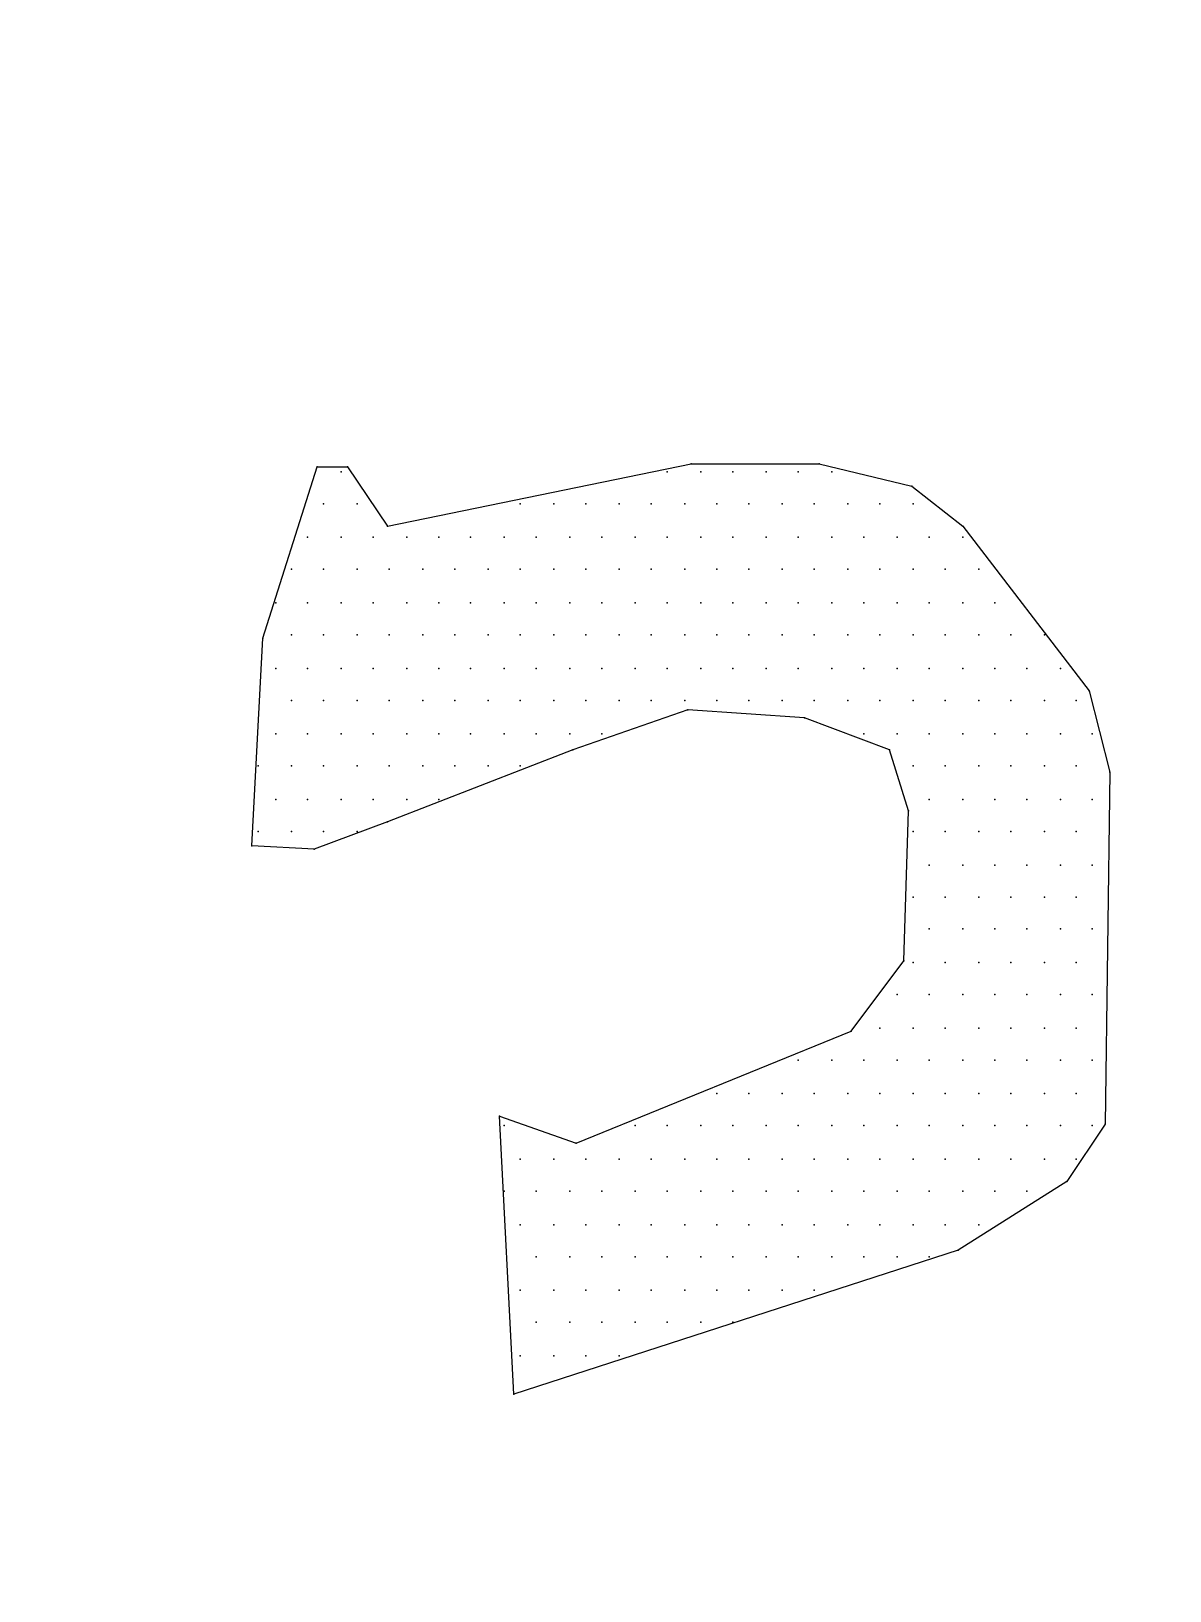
# Model space of a CAD drawing. Extents: x 180421 to 182279, y 668879 to 669787.
# Drawn here: x 181683.55 to 181687.31, y 669706.56 to 669711.71 of the extents above; entities that cross this region are included whole.
import ezdxf

# ---------------------------------------------------------------- set-up
doc = ezdxf.new("R2010")
doc.units = 0
doc.header["$LTSCALE"] = 2.5
doc.header["$MEASUREMENT"] = 0
doc.layers.add('KOTERET', color=1, linetype='CONTINUOUS')

msp = doc.modelspace()

# ---------------------------------------------------------------- linework, layer by layer
at = {"layer": 'KOTERET', "color": 1, "linetype": 'Continuous'}
for points in [[(181688.7952, 669737.3002, 0.06433), (181676.0537, 669740.8155, 0.055067), (181664.7321, 669741.1533, 0.081051), (181651.3572, 669738.4033, 0.05642), (181642.8858, 669734.0225, 0.170965), (181636.3725, 669726.4272, 0.076819), (181635.3802, 669721.9355, 0.118306), (181636.9689, 669715.0897, 0.129737), (181642.0465, 669709.3207, 0.070189), (181651.9853, 669704.0847, 0.047922), (181659.4381, 669702.1899, 0.049022), (181670.1052, 669701.4245, 0.072792), (181685.7075, 669704.127, 0.1248), (181695.9577, 669709.7324, 0.103709), (181701.5895, 669717.6971, 0.036886), (181702.0012, 669719.4442, 0.106536), (181701.7161, 669724.5693, 0.106243), (181696.6491, 669732.3071, 0.106919), (181688.7952, 669737.3002)], [(181659.6281, 669703.3352, 0.049045), (181670.0736, 669702.5857, 0.072972), (181685.3802, 669705.2459, 0.125195), (181695.1659, 669710.5821, 0.103069), (181700.5022, 669718.1035, 0.035565), (181700.8558, 669719.6289, 0.105225), (181700.613, 669724.2104, 0.105504), (181695.8363, 669731.4837, 0.107235), (181688.3729, 669736.2235, 0.064474), (181675.8901, 669739.6648, 0.055181), (181664.8007, 669739.9973, 0.081162), (181651.7742, 669737.3213, 0.05669), (181643.498, 669733.0354, 0.171614), (181637.4545, 669726.0102, 0.076301), (181636.5414, 669721.8932, 0.117637), (181638.0087, 669715.6122, 0.130118), (181642.7116, 669710.276, 0.070334), (181652.3812, 669705.1773, 0.047983), (181659.6281, 669703.3352)]]:
    msp.add_lwpolyline(points, format="xyb", dxfattribs=at)
at = {"layer": 'KOTERET', "color": 2, "linetype": 'Continuous'}
for points in [[(181684.731, 669710.0754), (181685.7339, 669710.2813)], [(181685.7339, 669710.2813), (181686.1561, 669710.2813)], [(181686.1561, 669710.2813), (181686.4622, 669710.2074)], [(181684.3193, 669709.706), (181684.4988, 669710.2707)], [(181684.4988, 669710.2707), (181684.5991, 669710.2707)], [(181684.5779, 669710.2549), (181684.5779, 669710.2549)], [(181684.5991, 669710.2707), (181684.731, 669710.0754)], [(181685.6547, 669710.2549), (181685.6547, 669710.2549)], [(181685.7655, 669710.2549), (181685.7655, 669710.2549)], [(181685.8711, 669710.2549), (181685.8711, 669710.2549)], [(181685.9819, 669710.2549), (181685.9819, 669710.2549)], [(181686.0875, 669710.2549), (181686.0875, 669710.2549)], [(181686.1983, 669710.2549), (181686.1983, 669710.2549)], [(181686.4622, 669710.2074), (181686.6311, 669710.0754)], [(181684.5199, 669710.1493), (181684.5199, 669710.1493)], [(181684.6307, 669710.1493), (181684.6307, 669710.1493)], [(181685.1691, 669710.1493), (181685.1691, 669710.1493)], [(181685.2799, 669710.1493), (181685.2799, 669710.1493)], [(181685.3855, 669710.1493), (181685.3855, 669710.1493)], [(181685.4963, 669710.1493), (181685.4963, 669710.1493)], [(181685.6019, 669710.1493), (181685.6019, 669710.1493)], [(181685.7127, 669710.1493), (181685.7127, 669710.1493)], [(181685.8183, 669710.1493), (181685.8183, 669710.1493)], [(181685.9239, 669710.1493), (181685.9239, 669710.1493)], [(181686.0347, 669710.1493), (181686.0347, 669710.1493)], [(181686.1403, 669710.1493), (181686.1403, 669710.1493)], [(181686.2511, 669710.1493), (181686.2511, 669710.1493)], [(181686.3567, 669710.1493), (181686.3567, 669710.1493)], [(181686.4675, 669710.1493), (181686.4675, 669710.1493)], [(181686.6311, 669710.0754), (181687.0481, 669709.5318)], [(181684.4671, 669710.0385), (181684.4671, 669710.0385)], [(181684.5779, 669710.0385), (181684.5779, 669710.0385)], [(181684.6835, 669710.0385), (181684.6835, 669710.0385)], [(181684.7943, 669710.0385), (181684.7943, 669710.0385)], [(181684.8999, 669710.0385), (181684.8999, 669710.0385)], [(181685.0055, 669710.0385), (181685.0055, 669710.0385)], [(181685.1163, 669710.0385), (181685.1163, 669710.0385)], [(181685.2219, 669710.0385), (181685.2219, 669710.0385)], [(181685.3327, 669710.0385), (181685.3327, 669710.0385)], [(181685.4383, 669710.0385), (181685.4383, 669710.0385)], [(181685.5491, 669710.0385), (181685.5491, 669710.0385)], [(181685.6547, 669710.0385), (181685.6547, 669710.0385)], [(181685.7655, 669710.0385), (181685.7655, 669710.0385)], [(181685.8711, 669710.0385), (181685.8711, 669710.0385)], [(181685.9819, 669710.0385), (181685.9819, 669710.0385)], [(181686.0875, 669710.0385), (181686.0875, 669710.0385)], [(181686.1983, 669710.0385), (181686.1983, 669710.0385)], [(181686.3039, 669710.0385), (181686.3039, 669710.0385)], [(181686.4147, 669710.0385), (181686.4147, 669710.0385)], [(181686.5203, 669710.0385), (181686.5203, 669710.0385)], [(181686.6311, 669710.0385), (181686.6311, 669710.0385)], [(181684.4143, 669709.9329), (181684.4143, 669709.9329)], [(181684.5199, 669709.9329), (181684.5199, 669709.9329)], [(181684.6307, 669709.9329), (181684.6307, 669709.9329)], [(181684.7363, 669709.9329), (181684.7363, 669709.9329)], [(181684.8471, 669709.9329), (181684.8471, 669709.9329)], [(181684.9527, 669709.9329), (181684.9527, 669709.9329)], [(181685.0635, 669709.9329), (181685.0635, 669709.9329)], [(181685.1691, 669709.9329), (181685.1691, 669709.9329)], [(181685.2799, 669709.9329), (181685.2799, 669709.9329)], [(181685.3855, 669709.9329), (181685.3855, 669709.9329)], [(181685.4963, 669709.9329), (181685.4963, 669709.9329)], [(181685.6019, 669709.9329), (181685.6019, 669709.9329)], [(181685.7127, 669709.9329), (181685.7127, 669709.9329)], [(181685.8183, 669709.9329), (181685.8183, 669709.9329)], [(181685.9239, 669709.9329), (181685.9239, 669709.9329)], [(181686.0347, 669709.9329), (181686.0347, 669709.9329)], [(181686.1403, 669709.9329), (181686.1403, 669709.9329)], [(181686.2511, 669709.9329), (181686.2511, 669709.9329)], [(181686.3567, 669709.9329), (181686.3567, 669709.9329)], [(181686.4675, 669709.9329), (181686.4675, 669709.9329)], [(181686.5731, 669709.9329), (181686.5731, 669709.9329)], [(181686.6839, 669709.9329), (181686.6839, 669709.9329)], [(181684.3615, 669709.8221), (181684.3615, 669709.8221)], [(181684.4671, 669709.8221), (181684.4671, 669709.8221)], [(181684.5779, 669709.8221), (181684.5779, 669709.8221)], [(181684.6835, 669709.8221), (181684.6835, 669709.8221)], [(181684.7943, 669709.8221), (181684.7943, 669709.8221)], [(181684.8999, 669709.8221), (181684.8999, 669709.8221)], [(181685.0055, 669709.8221), (181685.0055, 669709.8221)], [(181685.1163, 669709.8221), (181685.1163, 669709.8221)], [(181685.2219, 669709.8221), (181685.2219, 669709.8221)], [(181685.3327, 669709.8221), (181685.3327, 669709.8221)], [(181685.4383, 669709.8221), (181685.4383, 669709.8221)], [(181685.5491, 669709.8221), (181685.5491, 669709.8221)], [(181685.6547, 669709.8221), (181685.6547, 669709.8221)], [(181685.7655, 669709.8221), (181685.7655, 669709.8221)], [(181685.8711, 669709.8221), (181685.8711, 669709.8221)], [(181685.9819, 669709.8221), (181685.9819, 669709.8221)], [(181686.0875, 669709.8221), (181686.0875, 669709.8221)], [(181686.1983, 669709.8221), (181686.1983, 669709.8221)], [(181686.3039, 669709.8221), (181686.3039, 669709.8221)], [(181686.4147, 669709.8221), (181686.4147, 669709.8221)], [(181686.5203, 669709.8221), (181686.5203, 669709.8221)], [(181686.6311, 669709.8221), (181686.6311, 669709.8221)], [(181686.7367, 669709.8221), (181686.7367, 669709.8221)], [(181684.4143, 669709.7165), (181684.4143, 669709.7165)], [(181684.5199, 669709.7165), (181684.5199, 669709.7165)], [(181684.6307, 669709.7165), (181684.6307, 669709.7165)], [(181684.7363, 669709.7165), (181684.7363, 669709.7165)], [(181684.8471, 669709.7165), (181684.8471, 669709.7165)], [(181684.9527, 669709.7165), (181684.9527, 669709.7165)], [(181685.0635, 669709.7165), (181685.0635, 669709.7165)], [(181685.1691, 669709.7165), (181685.1691, 669709.7165)], [(181685.2799, 669709.7165), (181685.2799, 669709.7165)], [(181685.3855, 669709.7165), (181685.3855, 669709.7165)], [(181685.4963, 669709.7165), (181685.4963, 669709.7165)], [(181685.6019, 669709.7165), (181685.6019, 669709.7165)], [(181685.7127, 669709.7165), (181685.7127, 669709.7165)], [(181685.8183, 669709.7165), (181685.8183, 669709.7165)], [(181685.9239, 669709.7165), (181685.9239, 669709.7165)], [(181686.0347, 669709.7165), (181686.0347, 669709.7165)], [(181686.1403, 669709.7165), (181686.1403, 669709.7165)], [(181686.2511, 669709.7165), (181686.2511, 669709.7165)], [(181686.3567, 669709.7165), (181686.3567, 669709.7165)], [(181686.4675, 669709.7165), (181686.4675, 669709.7165)], [(181686.5731, 669709.7165), (181686.5731, 669709.7165)], [(181686.6839, 669709.7165), (181686.6839, 669709.7165)], [(181686.7895, 669709.7165), (181686.7895, 669709.7165)], [(181686.9003, 669709.7165), (181686.9003, 669709.7165)], [(181684.2824, 669709.0198), (181684.3193, 669709.706)], [(181684.3615, 669709.6057), (181684.3615, 669709.6057)], [(181684.4671, 669709.6057), (181684.4671, 669709.6057)], [(181684.5779, 669709.6057), (181684.5779, 669709.6057)], [(181684.6835, 669709.6057), (181684.6835, 669709.6057)], [(181684.7943, 669709.6057), (181684.7943, 669709.6057)], [(181684.8999, 669709.6057), (181684.8999, 669709.6057)], [(181685.0055, 669709.6057), (181685.0055, 669709.6057)], [(181685.1163, 669709.6057), (181685.1163, 669709.6057)], [(181685.2219, 669709.6057), (181685.2219, 669709.6057)], [(181685.3327, 669709.6057), (181685.3327, 669709.6057)], [(181685.4383, 669709.6057), (181685.4383, 669709.6057)], [(181685.5491, 669709.6057), (181685.5491, 669709.6057)], [(181685.6547, 669709.6057), (181685.6547, 669709.6057)], [(181685.7655, 669709.6057), (181685.7655, 669709.6057)], [(181685.8711, 669709.6057), (181685.8711, 669709.6057)], [(181685.9819, 669709.6057), (181685.9819, 669709.6057)], [(181686.0875, 669709.6057), (181686.0875, 669709.6057)], [(181686.1983, 669709.6057), (181686.1983, 669709.6057)], [(181686.3039, 669709.6057), (181686.3039, 669709.6057)], [(181686.4147, 669709.6057), (181686.4147, 669709.6057)], [(181686.5203, 669709.6057), (181686.5203, 669709.6057)], [(181686.6311, 669709.6057), (181686.6311, 669709.6057)], [(181686.7367, 669709.6057), (181686.7367, 669709.6057)], [(181686.8423, 669709.6057), (181686.8423, 669709.6057)], [(181686.9531, 669709.6057), (181686.9531, 669709.6057)], [(181687.0481, 669709.5318), (181687.1167, 669709.2626)], [(181684.4143, 669709.5001), (181684.4143, 669709.5001)], [(181684.5199, 669709.5001), (181684.5199, 669709.5001)], [(181684.6307, 669709.5001), (181684.6307, 669709.5001)], [(181684.7363, 669709.5001), (181684.7363, 669709.5001)], [(181684.8471, 669709.5001), (181684.8471, 669709.5001)], [(181684.9527, 669709.5001), (181684.9527, 669709.5001)], [(181685.0635, 669709.5001), (181685.0635, 669709.5001)], [(181685.1691, 669709.5001), (181685.1691, 669709.5001)], [(181685.2799, 669709.5001), (181685.2799, 669709.5001)], [(181685.7233, 669709.4685), (181685.3433, 669709.3365)], [(181685.3855, 669709.5001), (181685.3855, 669709.5001)], [(181685.4963, 669709.5001), (181685.4963, 669709.5001)], [(181685.6019, 669709.5001), (181685.6019, 669709.5001)], [(181685.7127, 669709.5001), (181685.7127, 669709.5001)], [(181686.1086, 669709.4421), (181685.7233, 669709.4685)], [(181685.8183, 669709.5001), (181685.8183, 669709.5001)], [(181685.9239, 669709.5001), (181685.9239, 669709.5001)], [(181686.0347, 669709.5001), (181686.0347, 669709.5001)], [(181686.1403, 669709.5001), (181686.1403, 669709.5001)], [(181686.2511, 669709.5001), (181686.2511, 669709.5001)], [(181686.3567, 669709.5001), (181686.3567, 669709.5001)], [(181686.4675, 669709.5001), (181686.4675, 669709.5001)], [(181686.5731, 669709.5001), (181686.5731, 669709.5001)], [(181686.6839, 669709.5001), (181686.6839, 669709.5001)], [(181686.7895, 669709.5001), (181686.7895, 669709.5001)], [(181686.9003, 669709.5001), (181686.9003, 669709.5001)], [(181687.0059, 669709.5001), (181687.0059, 669709.5001)], [(181686.3884, 669709.3365), (181686.1086, 669709.4421)], [(181684.3615, 669709.3893), (181684.3615, 669709.3893)], [(181684.4671, 669709.3893), (181684.4671, 669709.3893)], [(181684.5779, 669709.3893), (181684.5779, 669709.3893)], [(181684.6835, 669709.3893), (181684.6835, 669709.3893)], [(181684.7943, 669709.3893), (181684.7943, 669709.3893)], [(181684.8999, 669709.3893), (181684.8999, 669709.3893)], [(181685.0055, 669709.3893), (181685.0055, 669709.3893)], [(181685.1163, 669709.3893), (181685.1163, 669709.3893)], [(181685.2219, 669709.3893), (181685.2219, 669709.3893)], [(181685.3327, 669709.3893), (181685.3327, 669709.3893)], [(181685.4383, 669709.3893), (181685.4383, 669709.3893)], [(181686.3039, 669709.3893), (181686.3039, 669709.3893)], [(181686.4147, 669709.3893), (181686.4147, 669709.3893)], [(181686.5203, 669709.3893), (181686.5203, 669709.3893)], [(181686.6311, 669709.3893), (181686.6311, 669709.3893)], [(181686.7367, 669709.3893), (181686.7367, 669709.3893)], [(181686.8423, 669709.3893), (181686.8423, 669709.3893)], [(181686.9531, 669709.3893), (181686.9531, 669709.3893)], [(181687.0587, 669709.3893), (181687.0587, 669709.3893)], [(181685.3433, 669709.3365), (181684.731, 669709.099)], [(181686.4517, 669709.1359), (181686.3884, 669709.3365)], [(181684.3035, 669709.2837), (181684.3035, 669709.2837)], [(181684.4143, 669709.2837), (181684.4143, 669709.2837)], [(181684.5199, 669709.2837), (181684.5199, 669709.2837)], [(181684.6307, 669709.2837), (181684.6307, 669709.2837)], [(181684.7363, 669709.2837), (181684.7363, 669709.2837)], [(181684.8471, 669709.2837), (181684.8471, 669709.2837)], [(181684.9527, 669709.2837), (181684.9527, 669709.2837)], [(181685.0635, 669709.2837), (181685.0635, 669709.2837)], [(181685.1691, 669709.2837), (181685.1691, 669709.2837)], [(181686.4675, 669709.2837), (181686.4675, 669709.2837)], [(181686.5731, 669709.2837), (181686.5731, 669709.2837)], [(181686.6839, 669709.2837), (181686.6839, 669709.2837)], [(181686.7895, 669709.2837), (181686.7895, 669709.2837)], [(181686.9003, 669709.2837), (181686.9003, 669709.2837)], [(181687.0059, 669709.2837), (181687.0059, 669709.2837)], [(181687.1167, 669709.2626), (181687.1009, 669708.1014)], [(181684.3615, 669709.1729), (181684.3615, 669709.1729)], [(181684.4671, 669709.1729), (181684.4671, 669709.1729)], [(181684.5779, 669709.1729), (181684.5779, 669709.1729)], [(181684.6835, 669709.1729), (181684.6835, 669709.1729)], [(181684.7943, 669709.1729), (181684.7943, 669709.1729)], [(181684.8999, 669709.1729), (181684.8999, 669709.1729)], [(181686.5203, 669709.1729), (181686.5203, 669709.1729)], [(181686.6311, 669709.1729), (181686.6311, 669709.1729)], [(181686.7367, 669709.1729), (181686.7367, 669709.1729)], [(181686.8423, 669709.1729), (181686.8423, 669709.1729)], [(181686.9531, 669709.1729), (181686.9531, 669709.1729)], [(181687.0587, 669709.1729), (181687.0587, 669709.1729)], [(181684.731, 669709.099), (181684.4882, 669709.0093)], [(181686.4359, 669708.6398), (181686.4517, 669709.1359)], [(181684.3035, 669709.0673), (181684.3035, 669709.0673)], [(181684.4143, 669709.0673), (181684.4143, 669709.0673)], [(181684.5199, 669709.0673), (181684.5199, 669709.0673)], [(181684.6307, 669709.0673), (181684.6307, 669709.0673)], [(181686.4675, 669709.0673), (181686.4675, 669709.0673)], [(181686.5731, 669709.0673), (181686.5731, 669709.0673)], [(181686.6839, 669709.0673), (181686.6839, 669709.0673)], [(181686.7895, 669709.0673), (181686.7895, 669709.0673)], [(181686.9003, 669709.0673), (181686.9003, 669709.0673)], [(181687.0059, 669709.0673), (181687.0059, 669709.0673)], [(181684.4882, 669709.0093), (181684.2824, 669709.0198)], [(181686.5203, 669708.9565), (181686.5203, 669708.9565)], [(181686.6311, 669708.9565), (181686.6311, 669708.9565)], [(181686.7367, 669708.9565), (181686.7367, 669708.9565)], [(181686.8423, 669708.9565), (181686.8423, 669708.9565)], [(181686.9531, 669708.9565), (181686.9531, 669708.9565)], [(181687.0587, 669708.9565), (181687.0587, 669708.9565)], [(181686.4675, 669708.8509), (181686.4675, 669708.8509)], [(181686.5731, 669708.8509), (181686.5731, 669708.8509)], [(181686.6839, 669708.8509), (181686.6839, 669708.8509)], [(181686.7895, 669708.8509), (181686.7895, 669708.8509)], [(181686.9003, 669708.8509), (181686.9003, 669708.8509)], [(181687.0059, 669708.8509), (181687.0059, 669708.8509)], [(181686.5203, 669708.7453), (181686.5203, 669708.7453)], [(181686.6311, 669708.7453), (181686.6311, 669708.7453)], [(181686.7367, 669708.7453), (181686.7367, 669708.7453)], [(181686.8423, 669708.7453), (181686.8423, 669708.7453)], [(181686.9531, 669708.7453), (181686.9531, 669708.7453)], [(181687.0587, 669708.7453), (181687.0587, 669708.7453)], [(181686.2617, 669708.4075), (181686.4359, 669708.6398)], [(181686.4675, 669708.6345), (181686.4675, 669708.6345)], [(181686.5731, 669708.6345), (181686.5731, 669708.6345)], [(181686.6839, 669708.6345), (181686.6839, 669708.6345)], [(181686.7895, 669708.6345), (181686.7895, 669708.6345)], [(181686.9003, 669708.6345), (181686.9003, 669708.6345)], [(181687.0059, 669708.6345), (181687.0059, 669708.6345)], [(181686.4147, 669708.5289), (181686.4147, 669708.5289)], [(181686.5203, 669708.5289), (181686.5203, 669708.5289)], [(181686.6311, 669708.5289), (181686.6311, 669708.5289)], [(181686.7367, 669708.5289), (181686.7367, 669708.5289)], [(181686.8423, 669708.5289), (181686.8423, 669708.5289)], [(181686.9531, 669708.5289), (181686.9531, 669708.5289)], [(181687.0587, 669708.5289), (181687.0587, 669708.5289)], [(181685.3538, 669708.0381), (181686.2617, 669708.4075)], [(181686.3567, 669708.4181), (181686.3567, 669708.4181)], [(181686.4675, 669708.4181), (181686.4675, 669708.4181)], [(181686.5731, 669708.4181), (181686.5731, 669708.4181)], [(181686.6839, 669708.4181), (181686.6839, 669708.4181)], [(181686.7895, 669708.4181), (181686.7895, 669708.4181)], [(181686.9003, 669708.4181), (181686.9003, 669708.4181)], [(181687.0059, 669708.4181), (181687.0059, 669708.4181)], [(181686.0875, 669708.3125), (181686.0875, 669708.3125)], [(181686.1983, 669708.3125), (181686.1983, 669708.3125)], [(181686.3039, 669708.3125), (181686.3039, 669708.3125)], [(181686.4147, 669708.3125), (181686.4147, 669708.3125)], [(181686.5203, 669708.3125), (181686.5203, 669708.3125)], [(181686.6311, 669708.3125), (181686.6311, 669708.3125)], [(181686.7367, 669708.3125), (181686.7367, 669708.3125)], [(181686.8423, 669708.3125), (181686.8423, 669708.3125)], [(181686.9531, 669708.3125), (181686.9531, 669708.3125)], [(181687.0587, 669708.3125), (181687.0587, 669708.3125)], [(181685.8183, 669708.2017), (181685.8183, 669708.2017)], [(181685.9239, 669708.2017), (181685.9239, 669708.2017)], [(181686.0347, 669708.2017), (181686.0347, 669708.2017)], [(181686.1403, 669708.2017), (181686.1403, 669708.2017)], [(181686.2511, 669708.2017), (181686.2511, 669708.2017)], [(181686.3567, 669708.2017), (181686.3567, 669708.2017)], [(181686.4675, 669708.2017), (181686.4675, 669708.2017)], [(181686.5731, 669708.2017), (181686.5731, 669708.2017)], [(181686.6839, 669708.2017), (181686.6839, 669708.2017)], [(181686.7895, 669708.2017), (181686.7895, 669708.2017)], [(181686.9003, 669708.2017), (181686.9003, 669708.2017)], [(181687.0059, 669708.2017), (181687.0059, 669708.2017)], [(181685.1005, 669708.1278), (181685.3538, 669708.0381)], [(181685.148, 669707.2094), (181685.1005, 669708.1278)], [(181685.1163, 669708.0961), (181685.1163, 669708.0961)], [(181685.5491, 669708.0961), (181685.5491, 669708.0961)], [(181685.6547, 669708.0961), (181685.6547, 669708.0961)], [(181685.7655, 669708.0961), (181685.7655, 669708.0961)], [(181685.8711, 669708.0961), (181685.8711, 669708.0961)], [(181685.9819, 669708.0961), (181685.9819, 669708.0961)], [(181686.0875, 669708.0961), (181686.0875, 669708.0961)], [(181686.1983, 669708.0961), (181686.1983, 669708.0961)], [(181686.3039, 669708.0961), (181686.3039, 669708.0961)], [(181686.4147, 669708.0961), (181686.4147, 669708.0961)], [(181686.5203, 669708.0961), (181686.5203, 669708.0961)], [(181686.6311, 669708.0961), (181686.6311, 669708.0961)], [(181686.7367, 669708.0961), (181686.7367, 669708.0961)], [(181686.8423, 669708.0961), (181686.8423, 669708.0961)], [(181686.9531, 669708.0961), (181686.9531, 669708.0961)], [(181687.1009, 669708.1014), (181686.9742, 669707.9114)], [(181687.0587, 669708.0961), (181687.0587, 669708.0961)], [(181685.1691, 669707.9853), (181685.1691, 669707.9853)], [(181685.2799, 669707.9853), (181685.2799, 669707.9853)], [(181685.3855, 669707.9853), (181685.3855, 669707.9853)], [(181685.4963, 669707.9853), (181685.4963, 669707.9853)], [(181685.6019, 669707.9853), (181685.6019, 669707.9853)], [(181685.7127, 669707.9853), (181685.7127, 669707.9853)], [(181685.8183, 669707.9853), (181685.8183, 669707.9853)], [(181685.9239, 669707.9853), (181685.9239, 669707.9853)], [(181686.0347, 669707.9853), (181686.0347, 669707.9853)], [(181686.1403, 669707.9853), (181686.1403, 669707.9853)], [(181686.2511, 669707.9853), (181686.2511, 669707.9853)], [(181686.3567, 669707.9853), (181686.3567, 669707.9853)], [(181686.4675, 669707.9853), (181686.4675, 669707.9853)], [(181686.5731, 669707.9853), (181686.5731, 669707.9853)], [(181686.6839, 669707.9853), (181686.6839, 669707.9853)], [(181686.7895, 669707.9853), (181686.7895, 669707.9853)], [(181686.9003, 669707.9853), (181686.9003, 669707.9853)], [(181687.0059, 669707.9853), (181687.0059, 669707.9853)], [(181686.9742, 669707.9114), (181686.6153, 669707.6844)], [(181685.1163, 669707.8797), (181685.1163, 669707.8797)], [(181685.2219, 669707.8797), (181685.2219, 669707.8797)], [(181685.3327, 669707.8797), (181685.3327, 669707.8797)], [(181685.4383, 669707.8797), (181685.4383, 669707.8797)], [(181685.5491, 669707.8797), (181685.5491, 669707.8797)], [(181685.6547, 669707.8797), (181685.6547, 669707.8797)], [(181685.7655, 669707.8797), (181685.7655, 669707.8797)], [(181685.8711, 669707.8797), (181685.8711, 669707.8797)], [(181685.9819, 669707.8797), (181685.9819, 669707.8797)], [(181686.0875, 669707.8797), (181686.0875, 669707.8797)], [(181686.1983, 669707.8797), (181686.1983, 669707.8797)], [(181686.3039, 669707.8797), (181686.3039, 669707.8797)], [(181686.4147, 669707.8797), (181686.4147, 669707.8797)], [(181686.5203, 669707.8797), (181686.5203, 669707.8797)], [(181686.6311, 669707.8797), (181686.6311, 669707.8797)], [(181686.7367, 669707.8797), (181686.7367, 669707.8797)], [(181686.8423, 669707.8797), (181686.8423, 669707.8797)], [(181685.1691, 669707.7689), (181685.1691, 669707.7689)], [(181685.2799, 669707.7689), (181685.2799, 669707.7689)], [(181685.3855, 669707.7689), (181685.3855, 669707.7689)], [(181685.4963, 669707.7689), (181685.4963, 669707.7689)], [(181685.6019, 669707.7689), (181685.6019, 669707.7689)], [(181685.7127, 669707.7689), (181685.7127, 669707.7689)], [(181685.8183, 669707.7689), (181685.8183, 669707.7689)], [(181685.9239, 669707.7689), (181685.9239, 669707.7689)], [(181686.0347, 669707.7689), (181686.0347, 669707.7689)], [(181686.1403, 669707.7689), (181686.1403, 669707.7689)], [(181686.2511, 669707.7689), (181686.2511, 669707.7689)], [(181686.3567, 669707.7689), (181686.3567, 669707.7689)], [(181686.4675, 669707.7689), (181686.4675, 669707.7689)], [(181686.5731, 669707.7689), (181686.5731, 669707.7689)], [(181686.6839, 669707.7689), (181686.6839, 669707.7689)], [(181686.6153, 669707.6844), (181685.148, 669707.2094)], [(181685.2219, 669707.6633), (181685.2219, 669707.6633)], [(181685.3327, 669707.6633), (181685.3327, 669707.6633)], [(181685.4383, 669707.6633), (181685.4383, 669707.6633)], [(181685.5491, 669707.6633), (181685.5491, 669707.6633)], [(181685.6547, 669707.6633), (181685.6547, 669707.6633)], [(181685.7655, 669707.6633), (181685.7655, 669707.6633)], [(181685.8711, 669707.6633), (181685.8711, 669707.6633)], [(181685.9819, 669707.6633), (181685.9819, 669707.6633)], [(181686.0875, 669707.6633), (181686.0875, 669707.6633)], [(181686.1983, 669707.6633), (181686.1983, 669707.6633)], [(181686.3039, 669707.6633), (181686.3039, 669707.6633)], [(181686.4147, 669707.6633), (181686.4147, 669707.6633)], [(181686.5203, 669707.6633), (181686.5203, 669707.6633)], [(181685.1691, 669707.5525), (181685.1691, 669707.5525)], [(181685.2799, 669707.5525), (181685.2799, 669707.5525)], [(181685.3855, 669707.5525), (181685.3855, 669707.5525)], [(181685.4963, 669707.5525), (181685.4963, 669707.5525)], [(181685.6019, 669707.5525), (181685.6019, 669707.5525)], [(181685.7127, 669707.5525), (181685.7127, 669707.5525)], [(181685.8183, 669707.5525), (181685.8183, 669707.5525)], [(181685.9239, 669707.5525), (181685.9239, 669707.5525)], [(181686.0347, 669707.5525), (181686.0347, 669707.5525)], [(181686.1403, 669707.5525), (181686.1403, 669707.5525)], [(181685.2219, 669707.4469), (181685.2219, 669707.4469)], [(181685.3327, 669707.4469), (181685.3327, 669707.4469)], [(181685.4383, 669707.4469), (181685.4383, 669707.4469)], [(181685.5491, 669707.4469), (181685.5491, 669707.4469)], [(181685.6547, 669707.4469), (181685.6547, 669707.4469)], [(181685.7655, 669707.4469), (181685.7655, 669707.4469)], [(181685.8711, 669707.4469), (181685.8711, 669707.4469)], [(181685.1691, 669707.3361), (181685.1691, 669707.3361)], [(181685.2799, 669707.3361), (181685.2799, 669707.3361)], [(181685.3855, 669707.3361), (181685.3855, 669707.3361)], [(181685.4963, 669707.3361), (181685.4963, 669707.3361)]]:
    msp.add_lwpolyline(points, dxfattribs=at)
at = {"layer": 'KOTERET', "color": 1}
for p in [(181685.7339, 669710.2813), (181685.7339, 669710.2813), (181686.1561, 669710.2813), (181686.1561, 669710.2813), (181684.4988, 669710.2707), (181684.4988, 669710.2707), (181684.5779, 669710.2549), (181684.5779, 669710.2549), (181684.5991, 669710.2707), (181684.5991, 669710.2707), (181685.6547, 669710.2549), (181685.6547, 669710.2549), (181685.7655, 669710.2549), (181685.7655, 669710.2549), (181685.8711, 669710.2549), (181685.8711, 669710.2549), (181685.9819, 669710.2549), (181685.9819, 669710.2549), (181686.0875, 669710.2549), (181686.0875, 669710.2549), (181686.1983, 669710.2549), (181686.1983, 669710.2549), (181686.4622, 669710.2074), (181686.4622, 669710.2074), (181684.5199, 669710.1493), (181684.5199, 669710.1493), (181684.6307, 669710.1493), (181684.6307, 669710.1493), (181685.1691, 669710.1493), (181685.1691, 669710.1493), (181685.2799, 669710.1493), (181685.2799, 669710.1493), (181685.3855, 669710.1493), (181685.3855, 669710.1493), (181685.4963, 669710.1493), (181685.4963, 669710.1493), (181685.6019, 669710.1493), (181685.6019, 669710.1493), (181685.7127, 669710.1493), (181685.7127, 669710.1493), (181685.8183, 669710.1493), (181685.8183, 669710.1493), (181685.9239, 669710.1493), (181685.9239, 669710.1493), (181686.0347, 669710.1493), (181686.0347, 669710.1493), (181686.1403, 669710.1493), (181686.1403, 669710.1493), (181686.2511, 669710.1493), (181686.2511, 669710.1493), (181686.3567, 669710.1493), (181686.3567, 669710.1493), (181686.4675, 669710.1493), (181686.4675, 669710.1493), (181684.731, 669710.0754), (181684.731, 669710.0754), (181686.6311, 669710.0754), (181686.6311, 669710.0754), (181684.4671, 669710.0385), (181684.4671, 669710.0385), (181684.5779, 669710.0385), (181684.5779, 669710.0385), (181684.6835, 669710.0385), (181684.6835, 669710.0385), (181684.7943, 669710.0385), (181684.7943, 669710.0385), (181684.8999, 669710.0385), (181684.8999, 669710.0385), (181685.0055, 669710.0385), (181685.0055, 669710.0385), (181685.1163, 669710.0385), (181685.1163, 669710.0385), (181685.2219, 669710.0385), (181685.2219, 669710.0385), (181685.3327, 669710.0385), (181685.3327, 669710.0385), (181685.4383, 669710.0385), (181685.4383, 669710.0385), (181685.5491, 669710.0385), (181685.5491, 669710.0385), (181685.6547, 669710.0385), (181685.6547, 669710.0385), (181685.7655, 669710.0385), (181685.7655, 669710.0385), (181685.8711, 669710.0385), (181685.8711, 669710.0385), (181685.9819, 669710.0385), (181685.9819, 669710.0385), (181686.0875, 669710.0385), (181686.0875, 669710.0385), (181686.1983, 669710.0385), (181686.1983, 669710.0385), (181686.3039, 669710.0385), (181686.3039, 669710.0385), (181686.4147, 669710.0385), (181686.4147, 669710.0385), (181686.5203, 669710.0385), (181686.5203, 669710.0385), (181686.6311, 669710.0385), (181686.6311, 669710.0385), (181684.4143, 669709.9329), (181684.4143, 669709.9329), (181684.5199, 669709.9329), (181684.5199, 669709.9329), (181684.6307, 669709.9329), (181684.6307, 669709.9329), (181684.7363, 669709.9329), (181684.7363, 669709.9329), (181684.8471, 669709.9329), (181684.8471, 669709.9329), (181684.9527, 669709.9329), (181684.9527, 669709.9329), (181685.0635, 669709.9329), (181685.0635, 669709.9329), (181685.1691, 669709.9329), (181685.1691, 669709.9329), (181685.2799, 669709.9329), (181685.2799, 669709.9329), (181685.3855, 669709.9329), (181685.3855, 669709.9329), (181685.4963, 669709.9329), (181685.4963, 669709.9329), (181685.6019, 669709.9329), (181685.6019, 669709.9329), (181685.7127, 669709.9329), (181685.7127, 669709.9329), (181685.8183, 669709.9329), (181685.8183, 669709.9329), (181685.9239, 669709.9329), (181685.9239, 669709.9329), (181686.0347, 669709.9329), (181686.0347, 669709.9329), (181686.1403, 669709.9329), (181686.1403, 669709.9329), (181686.2511, 669709.9329), (181686.2511, 669709.9329), (181686.3567, 669709.9329), (181686.3567, 669709.9329), (181686.4675, 669709.9329), (181686.4675, 669709.9329), (181686.5731, 669709.9329), (181686.5731, 669709.9329), (181686.6839, 669709.9329), (181686.6839, 669709.9329), (181684.3615, 669709.8221), (181684.3615, 669709.8221), (181684.4671, 669709.8221), (181684.4671, 669709.8221), (181684.5779, 669709.8221), (181684.5779, 669709.8221), (181684.6835, 669709.8221), (181684.6835, 669709.8221), (181684.7943, 669709.8221), (181684.7943, 669709.8221), (181684.8999, 669709.8221), (181684.8999, 669709.8221), (181685.0055, 669709.8221), (181685.0055, 669709.8221), (181685.1163, 669709.8221), (181685.1163, 669709.8221), (181685.2219, 669709.8221), (181685.2219, 669709.8221), (181685.3327, 669709.8221), (181685.3327, 669709.8221), (181685.4383, 669709.8221), (181685.4383, 669709.8221), (181685.5491, 669709.8221), (181685.5491, 669709.8221), (181685.6547, 669709.8221), (181685.6547, 669709.8221), (181685.7655, 669709.8221), (181685.7655, 669709.8221), (181685.8711, 669709.8221), (181685.8711, 669709.8221), (181685.9819, 669709.8221), (181685.9819, 669709.8221), (181686.0875, 669709.8221), (181686.0875, 669709.8221), (181686.1983, 669709.8221), (181686.1983, 669709.8221), (181686.3039, 669709.8221), (181686.3039, 669709.8221), (181686.4147, 669709.8221), (181686.4147, 669709.8221), (181686.5203, 669709.8221), (181686.5203, 669709.8221), (181686.6311, 669709.8221), (181686.6311, 669709.8221), (181686.7367, 669709.8221), (181686.7367, 669709.8221), (181684.4143, 669709.7165), (181684.4143, 669709.7165), (181684.5199, 669709.7165), (181684.5199, 669709.7165), (181684.6307, 669709.7165), (181684.6307, 669709.7165), (181684.7363, 669709.7165), (181684.7363, 669709.7165), (181684.8471, 669709.7165), (181684.8471, 669709.7165), (181684.9527, 669709.7165), (181684.9527, 669709.7165), (181685.0635, 669709.7165), (181685.0635, 669709.7165), (181685.1691, 669709.7165), (181685.1691, 669709.7165), (181685.2799, 669709.7165), (181685.2799, 669709.7165), (181685.3855, 669709.7165), (181685.3855, 669709.7165), (181685.4963, 669709.7165), (181685.4963, 669709.7165), (181685.6019, 669709.7165), (181685.6019, 669709.7165), (181685.7127, 669709.7165), (181685.7127, 669709.7165), (181685.8183, 669709.7165), (181685.8183, 669709.7165), (181685.9239, 669709.7165), (181685.9239, 669709.7165), (181686.0347, 669709.7165), (181686.0347, 669709.7165), (181686.1403, 669709.7165), (181686.1403, 669709.7165), (181686.2511, 669709.7165), (181686.2511, 669709.7165), (181686.3567, 669709.7165), (181686.3567, 669709.7165), (181686.4675, 669709.7165), (181686.4675, 669709.7165), (181686.5731, 669709.7165), (181686.5731, 669709.7165), (181686.6839, 669709.7165), (181686.6839, 669709.7165), (181686.7895, 669709.7165), (181686.7895, 669709.7165), (181686.9003, 669709.7165), (181686.9003, 669709.7165), (181684.3193, 669709.706), (181684.3193, 669709.706), (181684.3615, 669709.6057), (181684.3615, 669709.6057), (181684.4671, 669709.6057), (181684.4671, 669709.6057), (181684.5779, 669709.6057), (181684.5779, 669709.6057), (181684.6835, 669709.6057), (181684.6835, 669709.6057), (181684.7943, 669709.6057), (181684.7943, 669709.6057), (181684.8999, 669709.6057), (181684.8999, 669709.6057), (181685.0055, 669709.6057), (181685.0055, 669709.6057), (181685.1163, 669709.6057), (181685.1163, 669709.6057), (181685.2219, 669709.6057), (181685.2219, 669709.6057), (181685.3327, 669709.6057), (181685.3327, 669709.6057), (181685.4383, 669709.6057), (181685.4383, 669709.6057), (181685.5491, 669709.6057), (181685.5491, 669709.6057), (181685.6547, 669709.6057), (181685.6547, 669709.6057), (181685.7655, 669709.6057), (181685.7655, 669709.6057), (181685.8711, 669709.6057), (181685.8711, 669709.6057), (181685.9819, 669709.6057), (181685.9819, 669709.6057), (181686.0875, 669709.6057), (181686.0875, 669709.6057), (181686.1983, 669709.6057), (181686.1983, 669709.6057), (181686.3039, 669709.6057), (181686.3039, 669709.6057), (181686.4147, 669709.6057), (181686.4147, 669709.6057), (181686.5203, 669709.6057), (181686.5203, 669709.6057), (181686.6311, 669709.6057), (181686.6311, 669709.6057), (181686.7367, 669709.6057), (181686.7367, 669709.6057), (181686.8423, 669709.6057), (181686.8423, 669709.6057), (181686.9531, 669709.6057), (181686.9531, 669709.6057), (181687.0481, 669709.5318), (181687.0481, 669709.5318), (181684.4143, 669709.5001), (181684.4143, 669709.5001), (181684.5199, 669709.5001), (181684.5199, 669709.5001), (181684.6307, 669709.5001), (181684.6307, 669709.5001), (181684.7363, 669709.5001), (181684.7363, 669709.5001), (181684.8471, 669709.5001), (181684.8471, 669709.5001), (181684.9527, 669709.5001), (181684.9527, 669709.5001), (181685.0635, 669709.5001), (181685.0635, 669709.5001), (181685.1691, 669709.5001), (181685.1691, 669709.5001), (181685.2799, 669709.5001), (181685.2799, 669709.5001), (181685.3855, 669709.5001), (181685.3855, 669709.5001), (181685.4963, 669709.5001), (181685.4963, 669709.5001), (181685.6019, 669709.5001), (181685.6019, 669709.5001), (181685.7127, 669709.5001), (181685.7127, 669709.5001), (181685.7233, 669709.4685), (181685.7233, 669709.4685), (181685.8183, 669709.5001), (181685.8183, 669709.5001), (181685.9239, 669709.5001), (181685.9239, 669709.5001), (181686.0347, 669709.5001), (181686.0347, 669709.5001), (181686.1403, 669709.5001), (181686.1403, 669709.5001), (181686.2511, 669709.5001), (181686.2511, 669709.5001), (181686.3567, 669709.5001), (181686.3567, 669709.5001), (181686.4675, 669709.5001), (181686.4675, 669709.5001), (181686.5731, 669709.5001), (181686.5731, 669709.5001), (181686.6839, 669709.5001), (181686.6839, 669709.5001), (181686.7895, 669709.5001), (181686.7895, 669709.5001), (181686.9003, 669709.5001), (181686.9003, 669709.5001), (181687.0059, 669709.5001), (181687.0059, 669709.5001), (181686.1086, 669709.4421), (181686.1086, 669709.4421), (181684.3615, 669709.3893), (181684.3615, 669709.3893), (181684.4671, 669709.3893), (181684.4671, 669709.3893), (181684.5779, 669709.3893), (181684.5779, 669709.3893), (181684.6835, 669709.3893), (181684.6835, 669709.3893), (181684.7943, 669709.3893), (181684.7943, 669709.3893), (181684.8999, 669709.3893), (181684.8999, 669709.3893), (181685.0055, 669709.3893), (181685.0055, 669709.3893), (181685.1163, 669709.3893), (181685.1163, 669709.3893), (181685.2219, 669709.3893), (181685.2219, 669709.3893), (181685.3327, 669709.3893), (181685.3327, 669709.3893), (181685.4383, 669709.3893), (181685.4383, 669709.3893), (181686.3039, 669709.3893), (181686.3039, 669709.3893), (181686.4147, 669709.3893), (181686.4147, 669709.3893), (181686.5203, 669709.3893), (181686.5203, 669709.3893), (181686.6311, 669709.3893), (181686.6311, 669709.3893), (181686.7367, 669709.3893), (181686.7367, 669709.3893), (181686.8423, 669709.3893), (181686.8423, 669709.3893), (181686.9531, 669709.3893), (181686.9531, 669709.3893), (181687.0587, 669709.3893), (181687.0587, 669709.3893), (181685.3433, 669709.3365), (181685.3433, 669709.3365), (181686.3884, 669709.3365), (181686.3884, 669709.3365), (181684.3035, 669709.2837), (181684.3035, 669709.2837), (181684.4143, 669709.2837), (181684.4143, 669709.2837), (181684.5199, 669709.2837), (181684.5199, 669709.2837), (181684.6307, 669709.2837), (181684.6307, 669709.2837), (181684.7363, 669709.2837), (181684.7363, 669709.2837), (181684.8471, 669709.2837), (181684.8471, 669709.2837), (181684.9527, 669709.2837), (181684.9527, 669709.2837), (181685.0635, 669709.2837), (181685.0635, 669709.2837), (181685.1691, 669709.2837), (181685.1691, 669709.2837), (181686.4675, 669709.2837), (181686.4675, 669709.2837), (181686.5731, 669709.2837), (181686.5731, 669709.2837), (181686.6839, 669709.2837), (181686.6839, 669709.2837), (181686.7895, 669709.2837), (181686.7895, 669709.2837), (181686.9003, 669709.2837), (181686.9003, 669709.2837), (181687.0059, 669709.2837), (181687.0059, 669709.2837), (181687.1167, 669709.2626), (181687.1167, 669709.2626), (181684.3615, 669709.1729), (181684.3615, 669709.1729), (181684.4671, 669709.1729), (181684.4671, 669709.1729), (181684.5779, 669709.1729), (181684.5779, 669709.1729), (181684.6835, 669709.1729), (181684.6835, 669709.1729), (181684.7943, 669709.1729), (181684.7943, 669709.1729), (181684.8999, 669709.1729), (181684.8999, 669709.1729), (181686.5203, 669709.1729), (181686.5203, 669709.1729), (181686.6311, 669709.1729), (181686.6311, 669709.1729), (181686.7367, 669709.1729), (181686.7367, 669709.1729), (181686.8423, 669709.1729), (181686.8423, 669709.1729), (181686.9531, 669709.1729), (181686.9531, 669709.1729), (181687.0587, 669709.1729), (181687.0587, 669709.1729), (181684.731, 669709.099), (181684.731, 669709.099), (181686.4517, 669709.1359), (181686.4517, 669709.1359), (181684.3035, 669709.0673), (181684.3035, 669709.0673), (181684.4143, 669709.0673), (181684.4143, 669709.0673), (181684.5199, 669709.0673), (181684.5199, 669709.0673), (181684.6307, 669709.0673), (181684.6307, 669709.0673), (181686.4675, 669709.0673), (181686.4675, 669709.0673), (181686.5731, 669709.0673), (181686.5731, 669709.0673), (181686.6839, 669709.0673), (181686.6839, 669709.0673), (181686.7895, 669709.0673), (181686.7895, 669709.0673), (181686.9003, 669709.0673), (181686.9003, 669709.0673), (181687.0059, 669709.0673), (181687.0059, 669709.0673), (181684.2824, 669709.0198), (181684.2824, 669709.0198), (181684.4882, 669709.0093), (181684.4882, 669709.0093), (181686.5203, 669708.9565), (181686.5203, 669708.9565), (181686.6311, 669708.9565), (181686.6311, 669708.9565), (181686.7367, 669708.9565), (181686.7367, 669708.9565), (181686.8423, 669708.9565), (181686.8423, 669708.9565), (181686.9531, 669708.9565), (181686.9531, 669708.9565), (181687.0587, 669708.9565), (181687.0587, 669708.9565), (181686.4675, 669708.8509), (181686.4675, 669708.8509), (181686.5731, 669708.8509), (181686.5731, 669708.8509), (181686.6839, 669708.8509), (181686.6839, 669708.8509), (181686.7895, 669708.8509), (181686.7895, 669708.8509), (181686.9003, 669708.8509), (181686.9003, 669708.8509), (181687.0059, 669708.8509), (181687.0059, 669708.8509), (181686.5203, 669708.7453), (181686.5203, 669708.7453), (181686.6311, 669708.7453), (181686.6311, 669708.7453), (181686.7367, 669708.7453), (181686.7367, 669708.7453), (181686.8423, 669708.7453), (181686.8423, 669708.7453), (181686.9531, 669708.7453), (181686.9531, 669708.7453), (181687.0587, 669708.7453), (181687.0587, 669708.7453), (181686.4359, 669708.6398), (181686.4359, 669708.6398), (181686.4675, 669708.6345), (181686.4675, 669708.6345), (181686.5731, 669708.6345), (181686.5731, 669708.6345), (181686.6839, 669708.6345), (181686.6839, 669708.6345), (181686.7895, 669708.6345), (181686.7895, 669708.6345), (181686.9003, 669708.6345), (181686.9003, 669708.6345), (181687.0059, 669708.6345), (181687.0059, 669708.6345), (181686.4147, 669708.5289), (181686.4147, 669708.5289), (181686.5203, 669708.5289), (181686.5203, 669708.5289), (181686.6311, 669708.5289), (181686.6311, 669708.5289), (181686.7367, 669708.5289), (181686.7367, 669708.5289), (181686.8423, 669708.5289), (181686.8423, 669708.5289), (181686.9531, 669708.5289), (181686.9531, 669708.5289), (181687.0587, 669708.5289), (181687.0587, 669708.5289), (181686.2617, 669708.4075), (181686.2617, 669708.4075), (181686.3567, 669708.4181), (181686.3567, 669708.4181), (181686.4675, 669708.4181), (181686.4675, 669708.4181), (181686.5731, 669708.4181), (181686.5731, 669708.4181), (181686.6839, 669708.4181), (181686.6839, 669708.4181), (181686.7895, 669708.4181), (181686.7895, 669708.4181), (181686.9003, 669708.4181), (181686.9003, 669708.4181), (181687.0059, 669708.4181), (181687.0059, 669708.4181), (181686.0875, 669708.3125), (181686.0875, 669708.3125), (181686.1983, 669708.3125), (181686.1983, 669708.3125), (181686.3039, 669708.3125), (181686.3039, 669708.3125), (181686.4147, 669708.3125), (181686.4147, 669708.3125), (181686.5203, 669708.3125), (181686.5203, 669708.3125), (181686.6311, 669708.3125), (181686.6311, 669708.3125), (181686.7367, 669708.3125), (181686.7367, 669708.3125), (181686.8423, 669708.3125), (181686.8423, 669708.3125), (181686.9531, 669708.3125), (181686.9531, 669708.3125), (181687.0587, 669708.3125), (181687.0587, 669708.3125), (181685.8183, 669708.2017), (181685.8183, 669708.2017), (181685.9239, 669708.2017), (181685.9239, 669708.2017), (181686.0347, 669708.2017), (181686.0347, 669708.2017), (181686.1403, 669708.2017), (181686.1403, 669708.2017), (181686.2511, 669708.2017), (181686.2511, 669708.2017), (181686.3567, 669708.2017), (181686.3567, 669708.2017), (181686.4675, 669708.2017), (181686.4675, 669708.2017), (181686.5731, 669708.2017), (181686.5731, 669708.2017), (181686.6839, 669708.2017), (181686.6839, 669708.2017), (181686.7895, 669708.2017), (181686.7895, 669708.2017), (181686.9003, 669708.2017), (181686.9003, 669708.2017), (181687.0059, 669708.2017), (181687.0059, 669708.2017), (181685.1005, 669708.1278), (181685.1005, 669708.1278), (181685.1163, 669708.0961), (181685.1163, 669708.0961), (181685.5491, 669708.0961), (181685.5491, 669708.0961), (181685.6547, 669708.0961), (181685.6547, 669708.0961), (181685.7655, 669708.0961), (181685.7655, 669708.0961), (181685.8711, 669708.0961), (181685.8711, 669708.0961), (181685.9819, 669708.0961), (181685.9819, 669708.0961), (181686.0875, 669708.0961), (181686.0875, 669708.0961), (181686.1983, 669708.0961), (181686.1983, 669708.0961), (181686.3039, 669708.0961), (181686.3039, 669708.0961), (181686.4147, 669708.0961), (181686.4147, 669708.0961), (181686.5203, 669708.0961), (181686.5203, 669708.0961), (181686.6311, 669708.0961), (181686.6311, 669708.0961), (181686.7367, 669708.0961), (181686.7367, 669708.0961), (181686.8423, 669708.0961), (181686.8423, 669708.0961), (181686.9531, 669708.0961), (181686.9531, 669708.0961), (181687.0587, 669708.0961), (181687.0587, 669708.0961), (181687.1009, 669708.1014), (181687.1009, 669708.1014), (181685.3538, 669708.0381), (181685.3538, 669708.0381), (181685.1691, 669707.9853), (181685.1691, 669707.9853), (181685.2799, 669707.9853), (181685.2799, 669707.9853), (181685.3855, 669707.9853), (181685.3855, 669707.9853), (181685.4963, 669707.9853), (181685.4963, 669707.9853), (181685.6019, 669707.9853), (181685.6019, 669707.9853), (181685.7127, 669707.9853), (181685.7127, 669707.9853), (181685.8183, 669707.9853), (181685.8183, 669707.9853), (181685.9239, 669707.9853), (181685.9239, 669707.9853), (181686.0347, 669707.9853), (181686.0347, 669707.9853), (181686.1403, 669707.9853), (181686.1403, 669707.9853), (181686.2511, 669707.9853), (181686.2511, 669707.9853), (181686.3567, 669707.9853), (181686.3567, 669707.9853), (181686.4675, 669707.9853), (181686.4675, 669707.9853), (181686.5731, 669707.9853), (181686.5731, 669707.9853), (181686.6839, 669707.9853), (181686.6839, 669707.9853), (181686.7895, 669707.9853), (181686.7895, 669707.9853), (181686.9003, 669707.9853), (181686.9003, 669707.9853), (181687.0059, 669707.9853), (181687.0059, 669707.9853), (181686.9742, 669707.9114), (181686.9742, 669707.9114), (181685.1163, 669707.8797), (181685.1163, 669707.8797), (181685.2219, 669707.8797), (181685.2219, 669707.8797), (181685.3327, 669707.8797), (181685.3327, 669707.8797), (181685.4383, 669707.8797), (181685.4383, 669707.8797), (181685.5491, 669707.8797), (181685.5491, 669707.8797), (181685.6547, 669707.8797), (181685.6547, 669707.8797), (181685.7655, 669707.8797), (181685.7655, 669707.8797), (181685.8711, 669707.8797), (181685.8711, 669707.8797), (181685.9819, 669707.8797), (181685.9819, 669707.8797), (181686.0875, 669707.8797), (181686.0875, 669707.8797), (181686.1983, 669707.8797), (181686.1983, 669707.8797), (181686.3039, 669707.8797), (181686.3039, 669707.8797), (181686.4147, 669707.8797), (181686.4147, 669707.8797), (181686.5203, 669707.8797), (181686.5203, 669707.8797), (181686.6311, 669707.8797), (181686.6311, 669707.8797), (181686.7367, 669707.8797), (181686.7367, 669707.8797), (181686.8423, 669707.8797), (181686.8423, 669707.8797), (181685.1691, 669707.7689), (181685.1691, 669707.7689), (181685.2799, 669707.7689), (181685.2799, 669707.7689), (181685.3855, 669707.7689), (181685.3855, 669707.7689), (181685.4963, 669707.7689), (181685.4963, 669707.7689), (181685.6019, 669707.7689), (181685.6019, 669707.7689), (181685.7127, 669707.7689), (181685.7127, 669707.7689), (181685.8183, 669707.7689), (181685.8183, 669707.7689), (181685.9239, 669707.7689), (181685.9239, 669707.7689), (181686.0347, 669707.7689), (181686.0347, 669707.7689), (181686.1403, 669707.7689), (181686.1403, 669707.7689), (181686.2511, 669707.7689), (181686.2511, 669707.7689), (181686.3567, 669707.7689), (181686.3567, 669707.7689), (181686.4675, 669707.7689), (181686.4675, 669707.7689), (181686.5731, 669707.7689), (181686.5731, 669707.7689), (181686.6839, 669707.7689), (181686.6839, 669707.7689), (181685.2219, 669707.6633), (181685.2219, 669707.6633), (181685.3327, 669707.6633), (181685.3327, 669707.6633), (181685.4383, 669707.6633), (181685.4383, 669707.6633), (181685.5491, 669707.6633), (181685.5491, 669707.6633), (181685.6547, 669707.6633), (181685.6547, 669707.6633), (181685.7655, 669707.6633), (181685.7655, 669707.6633), (181685.8711, 669707.6633), (181685.8711, 669707.6633), (181685.9819, 669707.6633), (181685.9819, 669707.6633), (181686.0875, 669707.6633), (181686.0875, 669707.6633), (181686.1983, 669707.6633), (181686.1983, 669707.6633), (181686.3039, 669707.6633), (181686.3039, 669707.6633), (181686.4147, 669707.6633), (181686.4147, 669707.6633), (181686.5203, 669707.6633), (181686.5203, 669707.6633), (181686.6153, 669707.6844), (181686.6153, 669707.6844), (181685.1691, 669707.5525), (181685.1691, 669707.5525), (181685.2799, 669707.5525), (181685.2799, 669707.5525), (181685.3855, 669707.5525), (181685.3855, 669707.5525), (181685.4963, 669707.5525), (181685.4963, 669707.5525), (181685.6019, 669707.5525), (181685.6019, 669707.5525), (181685.7127, 669707.5525), (181685.7127, 669707.5525), (181685.8183, 669707.5525), (181685.8183, 669707.5525), (181685.9239, 669707.5525), (181685.9239, 669707.5525), (181686.0347, 669707.5525), (181686.0347, 669707.5525), (181686.1403, 669707.5525), (181686.1403, 669707.5525), (181685.2219, 669707.4469), (181685.2219, 669707.4469), (181685.3327, 669707.4469), (181685.3327, 669707.4469), (181685.4383, 669707.4469), (181685.4383, 669707.4469), (181685.5491, 669707.4469), (181685.5491, 669707.4469), (181685.6547, 669707.4469), (181685.6547, 669707.4469), (181685.7655, 669707.4469), (181685.7655, 669707.4469), (181685.8711, 669707.4469), (181685.8711, 669707.4469), (181685.1691, 669707.3361), (181685.1691, 669707.3361), (181685.2799, 669707.3361), (181685.2799, 669707.3361), (181685.3855, 669707.3361), (181685.3855, 669707.3361), (181685.4963, 669707.3361), (181685.4963, 669707.3361), (181685.148, 669707.2094), (181685.148, 669707.2094)]:
    msp.add_point(p, dxfattribs=at)

doc.saveas('drawing.dxf')
